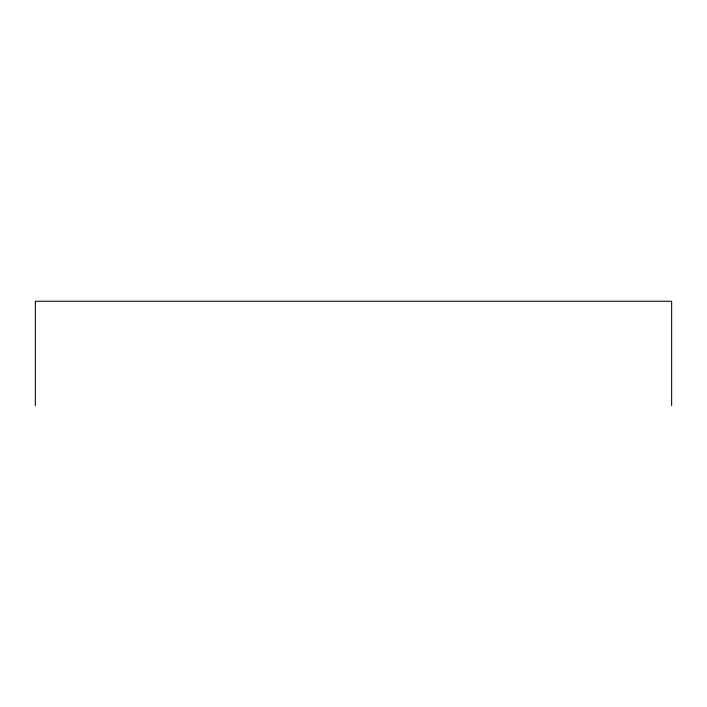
<?xml version="1.0" encoding="UTF-8"?>
<svg xmlns="http://www.w3.org/2000/svg" width="707" height="707" viewBox="0 0 707 707"><rect width="100%" height="100%" fill="white"/><g stroke="black" fill="none" stroke-linecap="round" stroke-linejoin="round"><path stroke-width="1.06" d="M671.65 405.747L671.65 301.253L35.35 301.253L35.35 405.747"/></g></svg>
